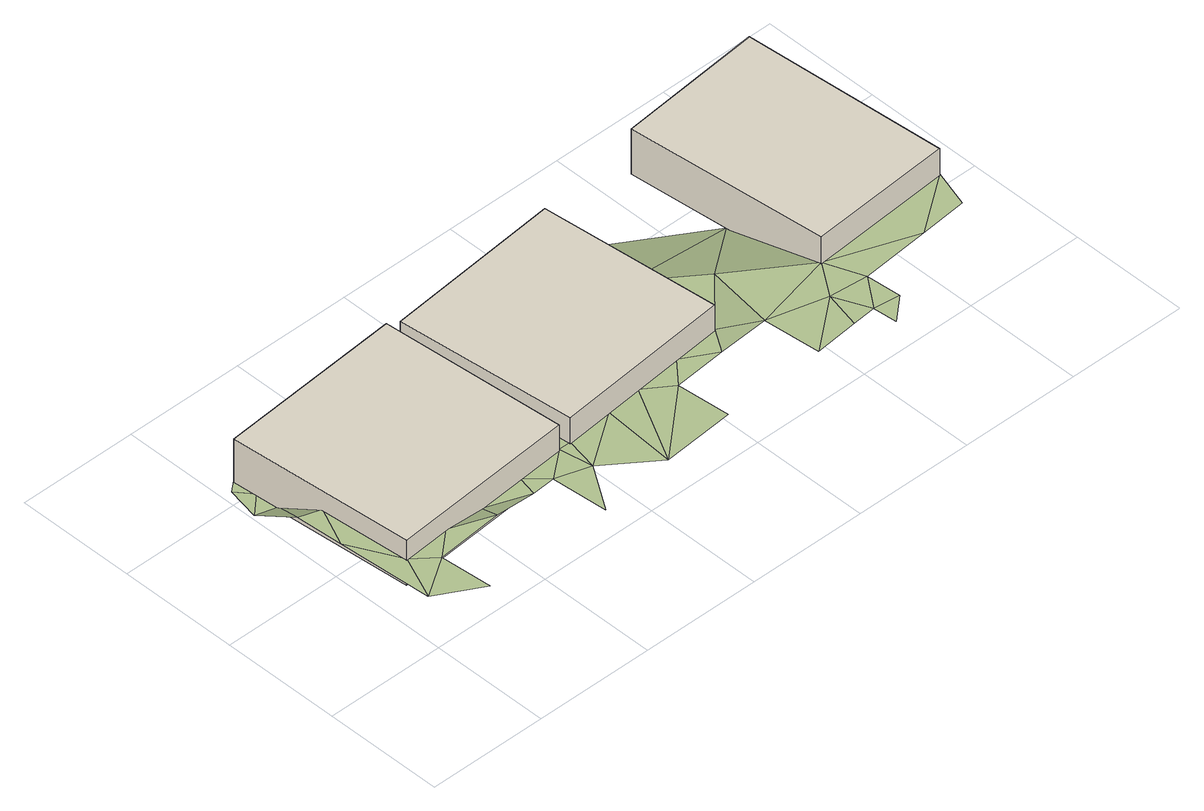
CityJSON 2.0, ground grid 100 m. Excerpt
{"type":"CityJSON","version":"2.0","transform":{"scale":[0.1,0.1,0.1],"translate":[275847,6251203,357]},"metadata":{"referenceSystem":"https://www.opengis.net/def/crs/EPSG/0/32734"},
"CityObjects":{
"building1":{"type":"Building","attributes":{"address":"13 Salmon Street Woodstock Cape Town","building":"house","building:levels":1,"building_height":4.1,"roof_height":26.91,"ground_height":22.81,"plus_code":"4FRW3C9V+PR8"},"geometry":[{"type":"Solid","lod":"1","boundaries":[[[[0,1,2,3]],[[1,4,5,2]],[[4,6,7,5]],[[6,0,3,7]],[[3,2,5,7]],[[6,4,1,0]]]]}]},
"building2":{"type":"Building","attributes":{"address":"11 Salmon Street Woodstock Cape Town","building":"house","building:levels":1,"building_height":4.1,"roof_height":26.91,"ground_height":22.81,"plus_code":"4FRW3C9V+PW6"},"geometry":[{"type":"Solid","lod":"1","boundaries":[[[[8,9,10,11]],[[9,12,13,10]],[[12,14,15,13]],[[14,8,11,15]],[[11,10,13,15]],[[14,12,9,8]]]]}]},
"building3":{"type":"Building","attributes":{"address":"5 Salmon Street Woodstock Cape Town","building":"house","building:levels":1,"building_height":4.1,"roof_height":26.81,"ground_height":22.71,"plus_code":"4FRW3C9W+P2C"},"geometry":[{"type":"Solid","lod":"1","boundaries":[[[[16,17,18,19]],[[17,20,21,18]],[[20,22,23,21]],[[22,16,19,23]],[[19,18,21,23]],[[22,20,17,16]]]]}]},
"terrain1":{"type":"TINRelief","geometry":[{"type":"CompositeSurface","lod":"1","boundaries":[[[24,25,26]],[[26,27,24]],[[27,26,28]],[[25,24,29]],[[29,30,25]],[[30,31,32]],[[31,30,29]],[[27,33,24]],[[32,34,35]],[[31,34,32]],[[36,35,34]],[[37,33,27]],[[33,37,38]],[[38,37,39]],[[38,39,40]],[[41,40,39]],[[42,41,43]],[[44,40,41]],[[42,44,41]],[[42,45,44]],[[44,46,47]],[[46,44,45]],[[48,49,47]],[[47,46,48]],[[48,50,49]],[[51,52,50]],[[50,48,51]],[[42,53,45]],[[54,55,52]],[[52,51,54]],[[53,42,56]],[[57,58,55]],[[54,57,55]],[[58,59,60]],[[58,57,59]],[[61,53,56]],[[56,62,61]],[[62,56,63]],[[62,64,61]],[[65,64,62]],[[64,65,66]],[[66,65,67]],[[68,69,66]],[[68,66,67]],[[70,71,67]],[[72,71,70]],[[69,73,9]],[[74,68,67]],[[73,69,68]],[[74,67,71]],[[71,72,75]],[[76,75,77]],[[75,78,71]],[[74,73,68]],[[71,78,74]],[[76,78,75]],[[79,74,78]],[[80,74,79]],[[80,79,81]],[[82,83,84]],[[85,86,82]],[[87,88,86]],[[89,90,88]],[[88,87,89]],[[90,91,92]],[[90,89,91]],[[93,94,92]],[[91,93,92]],[[95,96,94]],[[94,93,95]],[[96,97,98]],[[97,96,95]],[[98,99,100]],[[98,97,99]],[[101,102,100]],[[99,101,100]],[[102,103,104]],[[103,102,101]],[[105,106,104]],[[104,103,105]],[[107,106,108]],[[106,105,108]],[[109,110,107]],[[109,107,108]],[[110,111,112]],[[111,110,109]],[[113,114,112]],[[112,111,113]],[[115,114,116]],[[114,113,116]],[[117,118,115]],[[117,115,116]],[[119,118,117]],[[118,119,120]],[[120,119,121]],[[121,122,120]],[[121,123,122]],[[123,121,124]],[[124,125,123]],[[125,124,126]],[[125,127,128]],[[127,125,126]],[[129,128,130]],[[128,127,130]],[[131,129,132]],[[129,130,132]],[[133,134,131]],[[131,132,133]],[[135,136,134]],[[134,133,135]],[[137,138,136]],[[136,135,137]],[[138,137,139]]]}]}
},
"vertices":[
[149,2147,20],[277,594,20],[277,594,430],[149,2147,430],[1832,723,20],[1832,723,430],[1703,2274,20],[1703,2274,430],
[3432,870,20],[3283,2371,20],[3283,2371,430],[3432,870,430],[1785,2224,20],[1785,2224,430],[1935,722,20],[1935,722,430],
[4271,2555,10],[4436,873,10],[4436,873,420],[4271,2555,420],[5634,964,10],[5634,964,420],[5494,2673,10],[5494,2673,420],
[277,594,262],[63,1010,262],[117,219,262],[457,441,262],[494,4,262],[215,1349,262],[36,1406,262],[182,1748,46],[9,1801,46],[676,627,262],[165,1947,46],[63,2079,46],[149,2147,46],[1026,489,262],[1035,657,207],[1397,521,207],[1433,690,207],[1596,538,207],[1881,446,207],[1636,63,207],[1832,723,207],[1935,722,207],[1915,921,207],[1815,922,207],[1895,1120,207],[1800,1111,207],[1783,1304,207],[1875,1319,207],[1767,1498,207],[2333,761,207],[1855,1518,207],[1752,1687,20],[2291,136,207],[1825,1826,20],[1736,1876,20],[1805,2025,20],[1719,2075,20],[2636,791,207],[2864,633,207],[2900,184,207],[3034,831,207],[3309,673,207],[3432,870,207],[3754,715,190],[3832,1289,190],[3358,1621,207],[3799,237,190],[4239,586,190],[4168,271,190],[4354,1714,10],[4436,873,190],[4367,290,190],[4588,266,190],[4386,91,190],[4561,556,190],[5143,610,190],[5634,964,190],[5542,647,190],[5551,1974,10],[5552,1970,10],[5553,1971,10],[5553,1975,10],[5551,1978,10],[5552,1980,10],[5551,1982,10],[5552,1984,10],[5550,1986,10],[5552,1988,10],[5550,1990,10],[5551,1992,10],[5550,1994,10],[5551,1996,10],[5549,1998,10],[5551,2000,10],[5549,2002,10],[5550,2004,10],[5549,2006,10],[5550,2008,10],[5548,2010,10],[5550,2013,10],[5548,2014,10],[5549,2017,10],[5548,2018,10],[5547,2022,10],[5549,2021,10],[5549,2025,10],[5547,2026,10],[5548,2029,10],[5547,2030,10],[5548,2033,10],[5546,2034,10],[5546,2038,10],[5548,2037,10],[5547,2041,10],[5546,2042,10],[5547,2050,10],[5545,2050,10],[5546,2058,10],[5544,2058,10],[5544,2066,10],[5545,2066,10],[5543,2074,10],[5545,2074,10],[5544,2078,10],[5542,2082,10],[5542,2086,10],[5544,2083,10],[5542,2090,10],[5544,2087,10],[5543,2091,10],[5541,2094,10],[5543,2095,10],[5541,2098,10],[5543,2099,10],[5541,2102,10],[5542,2103,10]
]}
